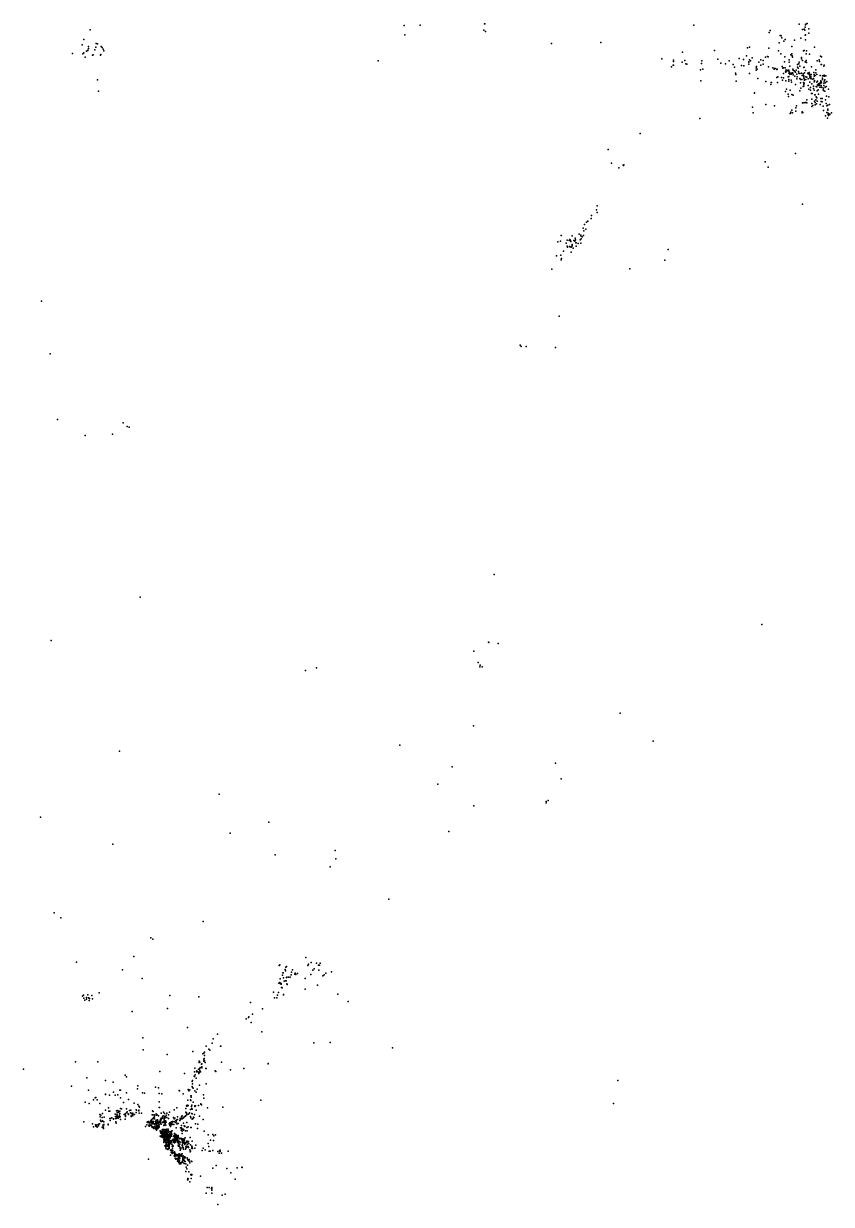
# Model space of a CAD drawing. Header units: metres. Extents: x -539835 to 285658, y -214352 to 691648.
# Drawn here: x 101513 to 256194, y -214352 to 11750 of the extents above; entities that cross this region are included whole.
import ezdxf

# ---------------------------------------------------------------- set-up
doc = ezdxf.new("R2010")
doc.units = ezdxf.units.M
doc.layers.add('PROPERTIES', color=7, linetype='CONTINUOUS')

msp = doc.modelspace()

# ---------------------------------------------------------------- linework, layer by layer
at = {"layer": 'PROPERTIES'}
for p in [(174373.409, 11416.406), (177457.393, 11427.538), (189763.192, 11705.838), (189833.51, 11683.574), (229865.026, 11438.67), (250046.535, 11639.046), (251231.91, 11561.122), (251241.956, 11505.462), (251312.275, 11616.782), (251553.368, 11750.366), (114250.794, 10548.11), (174504.002, 9579.626), (189662.736, 10470.186), (189964.103, 10258.678), (244250.253, 10047.17), (244491.346, 10403.394), (246410.046, 9446.042), (246600.912, 9379.25), (250689.451, 10592.638), (250950.635, 10692.826), (251091.273, 10514.714), (251161.591, 11049.05), (251191.728, 9546.23), (251252.001, 9601.89), (251854.734, 10781.882), (251904.962, 9913.586), (112693.734, 7709.45), (113025.237, 8733.594), (113919.291, 7386.622), (113969.519, 6985.87), (115365.85, 7253.038), (115406.033, 7943.222), (115667.217, 7898.694), (116390.496, 7353.226), (116571.316, 7197.378), (116732.045, 6863.418), (116732.045, 6852.286), (116772.227, 6885.682), (116772.227, 6874.55), (202611.45, 7920.958), (212064.312, 8132.466), (240141.623, 7108.322), (240523.354, 7253.038), (244189.98, 7052.662), (246209.135, 8043.41), (246681.276, 9000.762), (247083.098, 8366.238), (247354.328, 8700.198), (248599.976, 7375.49), (249122.345, 8611.142), (250367.993, 8989.63), (251252.001, 8633.406), (252979.836, 7264.17), (110895.581, 6039.65), (112854.463, 5950.594), (113025.237, 6150.97), (113316.558, 5338.334), (113527.515, 6484.93), (113828.881, 6596.25), (113838.927, 6640.778), (114672.707, 5739.086), (114813.345, 5750.218), (115124.757, 6718.702), (115124.757, 6718.702), (116239.813, 5705.69), (116290.041, 5817.01), (116892.774, 6529.458), (169420.953, 4614.754), (223727.195, 5037.77), (225977.398, 4759.47), (227675.096, 6262.29), (228127.146, 4670.414), (231381.904, 4592.49), (233802.882, 6573.986), (234435.751, 4926.45), (236645.772, 4648.15), (238524.29, 5082.298), (239378.162, 4904.186), (239920.621, 5560.974), (240513.309, 4837.394), (240714.22, 4592.49), (240995.495, 5182.486), (242653.011, 4815.13), (243105.061, 4670.414), (243547.065, 5316.07), (243958.932, 5483.05), (244059.388, 5416.258), (246098.634, 6562.854), (246500.456, 5972.858), (247273.964, 5371.73), (248137.881, 4803.998), (248399.065, 5794.746), (248630.113, 5961.726), (248660.25, 5560.974), (248740.614, 5327.202), (250478.494, 5282.674), (250488.54, 5015.506), (250659.314, 4714.942), (250850.179, 6518.326), (250950.635, 6629.646), (251352.457, 4703.81), (251382.594, 5950.594), (251402.685, 6529.458), (251975.281, 5872.67), (253462.022, 4592.49), (253863.844, 4815.13), (254114.983, 5527.578), (254275.712, 5371.73), (225595.667, 3468.158), (225917.125, 3824.382), (225947.262, 4503.434), (225967.353, 3824.382), (227644.96, 4392.114), (228348.148, 4047.022), (228498.831, 3980.23), (231150.856, 2911.558), (231311.585, 4124.946), (231562.724, 3034.01), (231572.769, 3045.142), (231572.769, 3045.142), (235018.393, 4202.87), (235942.584, 4058.154), (237369.052, 3924.57), (237660.373, 3390.234), (238996.431, 3701.93), (239458.526, 3668.534), (240362.625, 4369.85), (240372.671, 4414.378), (240392.762, 4013.626), (241799.139, 2844.766), (241809.185, 3267.782), (241879.503, 3523.818), (241979.959, 3022.878), (242311.462, 4347.586), (242653.011, 3824.382), (243125.152, 4002.494), (244159.843, 3468.158), (244169.889, 3479.29), (245003.669, 3278.914), (245214.626, 3056.274), (245325.127, 3145.33), (245435.628, 3178.726), (245747.04, 2944.954), (245767.131, 3045.142), (245787.222, 3022.878), (246791.777, 3512.686), (246902.278, 3200.99), (247012.779, 3312.31), (247193.599, 4458.906), (247374.419, 3278.914), (247394.51, 2533.07), (247474.875, 2432.882), (247494.966, 2867.03), (247535.148, 2811.37), (247575.33, 2867.03), (247615.512, 2688.918), (247645.649, 2700.05), (247936.97, 2811.37), (247936.97, 2700.05), (248017.334, 2644.39), (248037.425, 2811.37), (248037.425, 2277.034), (248137.881, 4369.85), (248208.2, 2399.486), (248238.336, 3601.742), (248670.295, 2343.826), (248730.568, 2332.694), (248800.887, 3022.878), (248831.024, 2288.166), (248861.161, 2844.766), (249041.98, 2700.05), (249273.028, 2488.542), (249293.119, 2466.278), (249443.802, 2811.37), (249473.939, 2844.766), (249473.939, 2844.766), (249704.987, 3946.834), (249704.987, 3412.498), (249805.442, 3245.518), (249925.989, 2588.73), (249925.989, 2588.73), (249966.171, 4024.758), (250026.444, 4369.85), (250146.991, 3590.61), (250478.494, 2265.902), (250920.498, 3356.838), (251010.908, 3401.366), (251041.045, 2354.958), (251191.728, 4403.246), (251221.865, 2766.842), (251422.776, 4325.322), (251925.053, 2410.618), (252357.012, 3479.29), (252819.107, 2410.618), (253190.792, 2911.558), (253190.792, 2911.558), (253241.02, 2343.826), (253934.163, 4514.566), (254265.666, 3924.57), (254305.848, 3935.702), (254737.807, 3612.874), (254838.263, 3802.118), (115677.262, 974.59), (231201.084, 818.742), (237811.056, 2243.638), (237891.42, 2032.13), (237991.876, 729.686), (240513.309, 2199.11), (242080.414, 1241.758), (243657.566, 662.894), (244601.847, 117.426), (244672.166, 462.518), (244702.303, 462.518), (244702.303, 451.386), (245757.086, 1431.002), (245887.678, 451.386), (245968.042, 1553.454), (246651.14, 1419.87), (246842.005, 952.326), (247022.825, 2221.374), (247022.825, 1341.946), (247494.966, 807.61), (247896.788, 1542.322), (248017.334, 1052.514), (248047.471, 1642.51), (248057.517, 740.818), (248268.473, 2065.526), (248489.475, 2154.582), (248489.475, 2098.922), (248509.566, 907.798), (248559.794, 2199.11), (248579.885, 529.31), (248700.432, 2243.638), (248871.206, 1931.942), (249192.664, 1675.906), (249303.165, 95.162), (249554.303, 1174.966), (249564.349, 2087.79), (249564.349, 2054.394), (249614.577, 1542.322), (249946.08, 2254.77), (250146.991, 1252.89), (250167.082, 2221.374), (250277.583, 440.254), (250297.674, 1041.382), (250538.767, 1052.514), (250588.995, 1820.622), (250820.043, 2154.582), (250850.179, 495.914), (250870.27, 1798.358), (250890.362, 1709.302), (250890.362, 1642.51), (250900.407, 351.198), (250910.453, 1364.21), (250910.453, 61.766), (250950.635, 362.33), (250980.772, 1197.23), (251041.045, 941.194), (251272.092, 1586.85), (251302.229, 1019.118), (251462.958, 1508.926), (251462.958, 1508.926), (251663.869, 2243.638), (251724.142, 1197.23), (251744.233, 2132.318), (252015.463, 2043.262), (252015.463, 1976.47), (252025.509, 1943.074), (252055.645, 529.31), (252075.736, 1353.078), (252095.828, 1698.17), (252105.873, 1431.002), (252216.374, 1286.286), (252236.465, 1542.322), (252236.465, 1386.474), (252256.556, 1252.89), (252266.602, 1987.602), (252266.602, 1631.378), (252266.602, 1286.286), (252306.784, 1163.834), (252336.921, 2032.13), (252427.331, 206.482), (252658.378, 1141.57), (252758.834, 1252.89), (252879.38, 573.838), (252889.426, 2020.998), (252889.426, 1664.774), (252969.79, 707.422), (252979.836, 852.138), (253090.337, 1798.358), (253381.658, 551.574), (253431.886, 1976.47), (253522.296, 740.818), (253522.296, 6.106), (253582.569, 28.37), (253743.298, 251.01), (253873.89, 262.142), (253873.89, 262.142), (254014.528, 395.726), (254024.573, 273.274), (254034.619, 1820.622), (254125.029, 384.594), (254165.211, 696.29), (254175.256, 774.214), (254185.302, 763.082), (254185.302, 751.95), (254185.302, 729.686), (254195.347, 774.214), (254225.484, 640.63), (254275.712, 384.594), (254466.577, 1330.814), (254476.623, 1776.094), (254516.805, 1019.118), (254597.169, 1776.094), (254607.215, 1776.094), (254647.397, 1776.094), (254767.944, 362.33), (254818.172, 740.818), (254828.217, 1854.018), (254848.308, 1664.774), (254958.809, 1007.986), (254988.946, 384.594), (255059.265, 484.782), (255109.492, 1776.094), (255350.586, 662.894), (115837.991, -1196.15), (241447.545, -1496.714), (241477.681, -1541.242), (247384.465, -1251.81), (247605.467, -817.662), (247936.97, -1752.75), (247977.152, -2231.426), (248288.564, -995.774), (248640.158, -1852.938), (248861.161, -1964.258), (250146.991, -1095.962), (250357.947, -583.89), (250789.906, -316.722), (250890.362, -227.666), (251774.37, -105.214), (251884.871, -773.134), (252186.237, -461.438), (252226.42, -1006.906), (252407.24, -1641.43), (252537.832, -1641.43), (252768.879, -227.666), (252778.925, -650.682), (252919.563, -1018.038), (253040.109, -1886.334), (253040.109, -1886.334), (253090.337, -1864.07), (253261.111, -316.722), (253421.84, -361.25), (253482.113, -1107.094), (253662.933, -116.346), (253693.07, -928.982), (253713.161, -1786.146), (253934.163, -27.29), (254004.482, -428.042), (254225.484, -394.646), (254265.666, -82.95), (254396.258, -483.702), (254617.261, -917.85), (254667.488, -1040.302), (254677.534, -639.55), (254727.762, -127.478), (254928.673, -1185.018), (254988.946, -428.042), (255199.902, -305.59), (255240.085, -2120.106), (255661.998, -817.662), (255722.271, -2253.69), (241116.042, -4224.054), (243647.52, -3723.114), (245294.99, -3968.018), (249393.575, -4368.77), (249544.258, -4001.414), (250649.268, -3400.286), (250890.362, -3433.682), (251151.546, -3366.89), (251372.548, -3333.494), (251473.003, -3433.682), (251483.049, -2843.686), (252447.422, -2687.838), (252467.513, -4112.734), (252477.558, -3545.002), (252668.424, -3912.358), (252949.699, -3099.722), (253100.383, -3333.494), (253110.428, -3778.774), (253200.838, -2843.686), (253251.066, -2298.218), (253351.521, -3589.53), (253411.795, -2442.934), (253502.205, -3088.59), (254064.755, -3756.51), (254185.302, -2587.65), (254255.621, -3144.25), (254416.35, -3233.306), (254446.486, -2565.386), (254627.306, -4079.338), (255059.265, -2854.818), (255209.948, -3545.002), (255330.495, -3968.018), (255330.495, -3968.018), (255531.406, -3867.83), (255802.635, -3745.378), (231030.31, -6417.058), (241236.588, -5359.518), (248308.655, -5459.706), (248348.837, -5370.65), (248439.247, -5214.802), (248599.976, -4791.786), (248770.751, -5314.99), (249373.484, -5014.426), (250578.95, -5214.802), (250588.995, -5148.01), (250599.041, -5148.01), (250599.041, -5159.142), (250599.041, -5192.538), (250619.132, -5159.142), (250619.132, -5214.802), (250619.132, -5314.99), (250629.177, -5203.67), (250659.314, -5192.538), (250659.314, -5270.462), (250699.496, -5248.198), (254707.67, -4869.71), (255089.401, -5893.854), (255320.449, -5270.462), (255430.95, -6383.662), (255531.406, -4658.202), (255531.406, -4825.182), (255561.542, -5426.31), (255571.588, -5660.082), (255611.77, -5493.102), (255672.043, -5860.458), (255872.954, -5648.95), (255883, -5582.158), (256194.412, -5314.99), (219588.429, -9277.982), (219608.52, -9322.51), (213470.689, -12361.546), (249333.301, -13151.918), (214083.467, -14988.698), (216343.716, -15344.922), (216373.853, -15433.978), (216474.308, -15289.262), (243537.019, -14732.662), (244069.433, -15723.41), (215509.935, -15845.862), (211220.486, -23883.166), (211330.987, -24417.502), (211361.123, -23137.322), (211361.123, -23137.322), (250679.405, -22814.494), (208899.964, -26688.43), (209301.786, -26287.678), (209583.061, -26053.906), (210185.794, -25564.098), (210286.25, -25007.498), (204479.922, -28848.038), (206539.26, -28870.302), (207111.856, -29348.978), (207875.318, -28569.738), (207875.318, -28569.738), (208196.775, -28914.83), (208236.957, -28781.246), (208488.096, -29104.074), (208648.825, -27400.878), (208749.281, -28825.774), (208809.554, -27901.818), (209161.148, -27623.518), (203816.916, -30050.294), (204299.102, -29927.842), (205414.158, -30284.066), (205574.887, -30851.798), (205615.069, -29738.598), (205655.251, -31074.438), (205996.8, -29771.994), (206016.891, -30940.854), (206087.21, -29571.618), (206107.301, -29571.618), (206117.347, -29571.618), (206127.392, -29571.618), (206197.711, -30974.25), (206227.848, -29805.39), (206308.212, -29972.37), (206358.44, -31052.174), (206468.941, -30929.722), (206549.305, -30751.61), (206579.442, -30551.234), (206579.442, -30551.234), (206770.307, -31230.286), (206860.717, -29771.994), (206860.717, -29771.994), (207061.628, -29905.578), (207182.175, -29660.674), (207282.63, -30217.274), (207312.767, -30896.326), (207342.904, -30239.538), (207684.452, -30384.254), (208106.365, -29682.938), (208226.912, -30261.802), (208307.276, -29482.562), (224932.661, -31530.85), (203535.64, -32710.842), (204389.512, -32566.126), (204429.694, -33456.686), (204530.15, -33222.914), (204530.15, -33222.914), (204911.881, -31853.678), (206338.349, -32009.526), (224309.837, -33556.874), (202691.814, -35271.202), (217619.501, -35204.41), (104948.615, -41382.67), (204088.145, -44276.99), (106606.131, -51501.658), (196604.211, -49820.726), (196815.167, -50076.762), (197719.267, -50099.026), (203344.775, -50243.742), (108022.554, -64080.818), (120589.536, -64670.814), (121363.044, -65427.79), (121724.683, -65505.714), (113296.467, -67108.722), (118550.29, -66874.95), (191621.618, -93736.466), (123844.294, -98066.814), (242853.922, -103298.854), (106796.997, -106360.154), (106796.997, -106393.55), (187733.991, -108430.706), (190556.79, -106716.378), (190576.881, -106760.906), (192385.08, -106950.15), (188537.635, -110579.182), (155517.913, -112148.794), (157577.25, -111625.59), (188859.092, -111447.478), (188919.365, -111113.518), (189341.278, -111436.346), (215740.983, -120264.022), (187633.535, -122713.062), (173549.674, -126442.282), (222079.725, -125651.91), (119866.257, -127555.482), (183575.133, -130549.99), (203334.729, -129837.542), (204479.922, -132876.578), (180832.698, -133911.854), (138952.801, -135770.898), (201596.849, -137173.53), (201606.895, -137429.566), (201968.534, -137017.682), (187723.945, -138030.694), (104727.613, -140234.83), (148486.028, -141169.918), (141042.275, -143240.47), (141042.275, -143240.47), (182942.263, -142951.038), (118570.381, -145355.55), (161153.466, -146591.202), (149701.539, -147448.366), (161304.149, -148171.946), (160209.184, -149719.294), (171450.154, -155875.29), (107349.502, -158535.838), (108645.378, -159504.322), (135919.045, -160183.374), (125873.495, -163289.202), (126275.317, -163545.238), (122588.601, -166907.102), (155558.095, -167096.346), (111648.997, -167986.906), (120418.762, -169411.802), (150475.047, -168599.166), (150595.593, -168510.11), (151580.057, -169367.274), (151730.74, -168899.73), (151851.287, -168777.278), (152996.48, -169422.934), (155929.78, -168610.298), (156080.463, -168331.998), (156562.65, -168031.434), (156894.153, -169500.858), (157165.383, -169222.558), (157617.433, -168187.282), (157958.981, -168532.374), (158059.437, -169500.858), (158159.892, -168543.506), (158270.393, -168142.754), (124226.025, -171114.998), (150665.912, -171148.394), (151097.871, -170458.21), (151158.144, -170001.798), (151218.417, -170001.798), (151268.645, -170948.018), (151399.237, -171627.07), (151630.285, -169645.574), (151660.422, -171515.75), (151760.877, -171549.146), (151851.287, -170936.886), (151921.606, -170858.962), (152212.927, -170847.83), (152564.521, -170814.434), (152715.204, -170380.286), (152805.614, -169868.214), (153458.575, -170280.098), (153508.803, -170090.854), (153629.349, -170358.022), (153940.761, -170124.25), (155417.457, -171070.47), (156522.468, -170302.362), (158822.898, -170591.794), (159084.083, -170380.286), (159395.495, -170079.722), (160440.232, -169845.95), (115978.629, -173842.338), (149380.082, -173742.15), (150304.272, -173764.414), (150374.591, -172016.69), (150555.411, -171871.974), (150575.502, -171905.37), (150696.049, -172128.01), (150736.231, -172050.086), (150826.641, -172083.482), (150836.686, -172172.538), (150927.096, -172851.59), (150937.142, -172840.458), (150937.142, -172851.59), (150947.187, -172840.458), (150997.415, -172862.722), (151941.697, -172105.746), (151971.834, -172272.726), (155457.639, -173141.022), (157768.116, -172372.914), (161665.789, -174087.242), (112814.281, -174454.598), (112954.918, -174309.882), (113025.237, -174866.482), (113226.148, -175233.838), (113537.56, -174766.294), (113567.697, -175077.99), (113778.654, -174198.562), (113909.246, -174810.822), (114029.792, -174855.35), (114039.838, -174877.614), (114090.066, -175289.498), (114120.202, -174911.01), (114572.252, -174332.146), (114682.753, -175022.33), (129509.984, -174343.278), (135075.219, -174588.182), (144980.131, -175723.646), (149530.765, -174788.558), (149982.815, -174799.69), (150153.589, -174298.75), (151278.691, -174220.826), (151298.782, -174187.43), (151308.827, -174198.562), (161675.835, -174109.506), (163654.808, -175523.27), (122277.189, -177426.842), (129088.071, -176836.846), (144588.355, -178573.438), (144648.628, -178417.59), (145361.862, -177916.65), (147250.425, -176903.638), (132915.426, -180465.878), (144116.214, -178807.21), (145060.495, -179553.054), (124336.526, -182469.638), (137817.654, -182647.75), (138641.389, -181757.19), (147129.879, -181311.91), (124406.845, -184785.094), (133930.026, -185052.262), (136039.592, -185363.958), (136160.138, -185208.11), (136441.414, -184083.778), (136963.782, -184629.246), (137144.602, -184807.358), (137616.743, -183493.782), (139244.122, -184083.778), (139254.168, -184061.514), (157095.064, -183438.122), (160199.139, -183326.802), (172123.206, -184350.946), (111468.177, -187033.758), (115727.49, -187078.286), (115727.49, -187078.286), (129027.798, -185675.654), (135135.492, -186900.174), (135155.583, -187167.342), (135235.948, -187133.946), (135577.496, -187490.17), (135667.906, -187423.378), (135818.59, -185519.806), (136009.455, -186610.742), (136039.592, -186922.438), (136089.819, -186421.498), (136119.956, -185853.766), (136140.047, -186889.042), (136270.639, -187189.606), (139394.805, -187133.946), (148325.299, -187467.906), (148355.436, -187389.982), (101513.037, -188447.522), (120971.267, -189638.646), (127601.33, -188892.802), (132322.738, -189293.554), (134191.211, -189827.89), (134211.302, -189872.418), (134251.484, -188981.858), (134281.621, -188269.41), (134351.939, -189560.722), (134613.124, -188948.462), (134653.306, -188792.614), (134844.171, -188992.99), (134854.217, -188948.462), (135024.991, -188436.39), (135045.082, -188469.786), (135065.173, -189015.254), (135085.265, -189249.026), (135085.265, -189293.554), (135085.265, -189304.686), (135095.31, -189104.31), (135095.31, -189182.234), (135175.674, -189015.254), (135205.811, -189037.518), (135266.084, -188692.426), (135276.13, -188302.806), (135326.358, -188113.562), (135386.631, -188970.726), (135647.815, -188002.242), (135647.815, -188202.618), (135647.815, -188202.618), (136421.323, -188347.334), (136471.55, -188302.806), (138219.476, -188759.218), (138350.068, -188881.67), (141132.685, -188569.974), (143684.255, -188313.938), (110654.488, -191686.934), (113587.788, -190117.322), (117224.277, -190618.262), (118690.927, -190963.354), (121212.36, -189950.342), (123382.199, -191631.274), (126797.686, -191931.838), (127370.282, -192043.158), (133789.389, -191798.254), (133799.434, -190796.374), (133849.662, -191263.918), (133849.662, -191942.97), (133879.799, -190640.526), (133990.3, -192076.554), (134532.759, -190195.246), (135185.72, -191531.086), (136481.596, -191241.654), (215309.024, -190651.658), (113919.291, -192499.57), (114873.618, -194347.482), (115235.258, -193968.994), (115355.805, -193857.674), (115566.761, -194336.35), (117194.14, -193278.81), (117204.186, -193256.546), (117947.557, -193434.658), (118700.973, -192855.794), (119062.613, -193468.054), (119584.981, -193378.998), (119956.667, -192455.042), (120077.213, -193946.73), (120097.304, -192466.174), (121222.406, -192989.378), (121222.406, -193000.51), (121594.091, -194247.294), (123291.789, -192243.534), (124276.253, -193000.51), (124657.984, -193078.434), (127490.829, -193111.83), (127962.97, -193189.754), (131328.229, -192566.362), (131338.274, -192588.626), (131358.366, -192588.626), (132061.554, -193167.49), (132955.608, -194392.01), (133005.836, -192377.118), (133166.565, -192555.23), (133166.565, -192622.022), (133327.293, -192432.778), (133367.475, -192421.646), (133447.84, -194336.35), (133528.204, -194447.67), (133558.341, -193579.374), (133588.478, -193846.542), (133608.569, -193534.846), (133608.569, -193534.846), (134271.575, -192622.022), (134582.987, -192889.19), (134773.852, -192310.326), (135989.364, -193356.734), (136029.546, -194002.39), (146969.15, -194380.878), (113296.467, -194803.894), (114090.066, -195037.666), (116079.084, -195004.27), (117204.186, -196317.846), (117736.6, -195872.566), (117827.01, -196484.826), (118048.012, -196507.09), (119283.615, -196418.034), (119524.708, -196384.638), (119615.118, -196662.938), (119705.528, -196573.882), (119946.621, -196529.354), (120057.122, -196017.282), (120278.124, -196072.942), (120659.855, -194859.554), (121222.406, -196061.81), (121342.952, -196618.41), (121805.048, -196362.374), (122056.187, -196295.582), (122658.92, -194982.006), (123070.787, -196239.922), (123110.969, -196306.714), (123372.154, -195204.646), (123583.11, -196317.846), (123593.156, -195572.002), (123603.201, -196451.43), (123673.52, -195716.718), (123693.611, -195716.718), (126225.09, -196451.43), (126335.591, -196562.75), (127460.692, -194703.706), (127500.874, -195783.51), (127510.92, -195828.038), (128324.61, -196662.938), (129479.848, -196662.938), (130373.902, -196273.318), (130856.088, -195872.566), (130856.088, -195872.566), (132563.832, -196662.938), (132604.014, -195972.754), (132674.333, -195471.814), (132764.743, -195560.87), (132764.743, -195560.87), (132784.834, -195516.342), (132825.016, -195338.23), (132835.061, -195482.946), (132905.38, -195393.89), (132955.608, -195460.682), (132985.745, -195416.154), (133025.927, -195427.286), (133447.84, -196195.394), (133658.796, -195594.266), (133719.07, -195338.23), (133749.206, -195961.622), (133769.297, -196117.47), (133960.163, -194803.894), (134291.666, -195482.946), (134301.712, -195638.794), (134412.213, -195494.078), (134572.941, -196306.714), (134984.809, -195416.154), (135446.904, -195115.59), (135446.904, -195137.854), (135597.588, -195271.438), (136742.78, -195850.302), (139635.899, -195761.246), (214495.335, -195037.666), (113025.237, -198566.51), (113065.42, -198533.114), (114692.799, -198911.602), (115848.037, -198967.262), (115948.492, -198967.262), (116069.039, -198922.734), (116129.312, -197163.878), (116169.494, -197564.63), (116239.813, -198243.682), (116290.041, -197241.802), (116290.041, -197241.802), (116300.087, -198444.058), (116350.314, -198510.85), (116551.225, -197742.742), (116601.453, -198366.134), (116611.499, -196974.634), (116621.544, -198399.53), (116661.726, -198421.794), (116711.954, -198432.926), (116842.546, -198544.246), (116953.047, -197653.686), (118017.876, -197898.59), (118118.331, -198310.474), (118158.513, -197887.458), (118409.652, -197765.006), (118721.064, -197998.778), (118721.064, -197998.778), (118751.201, -198009.91), (119022.431, -197063.69), (119092.749, -197520.102), (119122.886, -197876.326), (119163.068, -198533.114), (119253.478, -197887.458), (119253.478, -198789.15), (119333.843, -197186.142), (119384.07, -197586.894), (119404.161, -197186.142), (119434.298, -197464.442), (119444.344, -196807.654), (119454.389, -197709.346), (119534.754, -197820.666), (119534.754, -197831.798), (119584.981, -197720.478), (119625.163, -197865.194), (119715.573, -197531.234), (119715.573, -197720.478), (119745.71, -197497.838), (119866.257, -196907.842), (119876.302, -197241.802), (119936.576, -196963.502), (119996.849, -197586.894), (120057.122, -198065.57), (120790.447, -197108.218), (120971.267, -198032.174), (121021.495, -196974.634), (121021.495, -197241.802), (121021.495, -197386.518), (121021.495, -197520.102), (121302.77, -196785.39), (121503.681, -197030.294), (121523.772, -197030.294), (121574, -197108.218), (121594.091, -197063.69), (121975.822, -196818.786), (122126.505, -197375.386), (122126.505, -197520.102), (122196.824, -196974.634), (122357.553, -197130.482), (122367.599, -197085.954), (122387.69, -197085.954), (122407.781, -196863.314), (122407.781, -196918.974), (122437.917, -197419.914), (122458.009, -197052.558), (122749.329, -197108.218), (123090.878, -196785.39), (123663.474, -196874.446), (124075.342, -196896.71), (125160.261, -198577.642), (125260.717, -198521.982), (125331.036, -198700.094), (125441.537, -198466.322), (125491.765, -198577.642), (125582.174, -198967.262), (125662.539, -198666.698), (125813.222, -198421.794), (125843.359, -198644.434), (125853.404, -198332.738), (125853.404, -198644.434), (125933.769, -198321.606), (125983.996, -198622.17), (126024.179, -198065.57), (126064.361, -198332.738), (126104.543, -198688.962), (126144.725, -197186.142), (126204.999, -198922.734), (126245.181, -197186.142), (126255.226, -197987.646), (126265.272, -198599.906), (126285.363, -198800.282), (126295.409, -198789.15), (126325.545, -198533.114), (126325.545, -198755.754), (126355.682, -198855.942), (126365.727, -197731.61), (126365.727, -198488.586), (126446.092, -198900.47), (126516.411, -197909.722), (126546.547, -197186.142), (126566.638, -197609.158), (126576.684, -197943.118), (126606.821, -197308.594), (126697.23, -198855.942), (126767.549, -198499.718), (126837.868, -198533.114), (126847.914, -198733.49), (126868.005, -198800.282), (126878.05, -198221.418), (126898.141, -197041.426), (126898.141, -198444.058), (126908.187, -198789.15), (126928.278, -197286.33), (127018.688, -198199.154), (127028.734, -198199.154), (127089.007, -197219.538), (127089.007, -198232.55), (127149.28, -198421.794), (127149.28, -198655.566), (127159.326, -198176.89), (127299.963, -198778.018), (127330.1, -198855.942), (127340.146, -197375.386), (127370.282, -198466.322), (127370.282, -198521.982), (127420.51, -198800.282), (127520.966, -198633.302), (127571.193, -198622.17), (127601.33, -198622.17), (127641.512, -198310.474), (127661.603, -198332.738), (127701.785, -198043.306), (127721.877, -198388.398), (127731.922, -198700.094), (127752.013, -198054.438), (127812.287, -198900.47), (127812.287, -198911.602), (127832.378, -196896.71), (127842.423, -198165.758), (127882.605, -197854.062), (127922.788, -197987.646), (128063.425, -197831.798), (128063.425, -197842.93), (128103.607, -198677.83), (128113.653, -197542.366), (128133.744, -198577.642), (128183.972, -197809.534), (128194.017, -197442.178), (128244.245, -197831.798), (128254.291, -198599.906), (128354.746, -198499.718), (128364.792, -198700.094), (128394.928, -197397.65), (128415.019, -198132.362), (128435.111, -198521.982), (128475.293, -196974.634), (128475.293, -197854.062), (128485.338, -198622.17), (128495.384, -198377.266), (128515.475, -198477.454), (128565.703, -197842.93), (128585.794, -197564.63), (128605.885, -198533.114), (128605.885, -198878.206), (128666.158, -197564.63), (128696.295, -198321.606), (128786.705, -197297.462), (128796.75, -198588.774), (128816.841, -198599.906), (128917.297, -196863.314), (128957.479, -197742.742), (129228.709, -197219.538), (129238.755, -197876.326), (129409.529, -198956.13), (129499.939, -198711.226), (129530.076, -198811.414), (129550.167, -198855.942), (129620.485, -198666.698), (129640.577, -198811.414), (129670.713, -198833.678), (129690.804, -198822.546), (129700.85, -198822.546), (129841.488, -198933.866), (129861.579, -198544.246), (130032.353, -198488.586), (130042.399, -198633.302), (130203.127, -197742.742), (130373.902, -197976.514), (130373.902, -198510.85), (130464.312, -197831.798), (130625.04, -198700.094), (130645.132, -198310.474), (130715.45, -198399.53), (130745.587, -198533.114), (130846.043, -198933.866), (130876.179, -198132.362), (130906.316, -198933.866), (130926.407, -198878.206), (130926.407, -198933.866), (130976.635, -197564.63), (130996.726, -198121.23), (131097.181, -198878.206), (131438.73, -198310.474), (131468.867, -198143.494), (131488.958, -197931.986), (131579.368, -198021.042), (131669.778, -197842.93), (131699.914, -197965.382), (131720.005, -197520.102), (131730.051, -197508.97), (131850.597, -197386.518), (131890.78, -197976.514), (132031.417, -197842.93), (132091.691, -197787.27), (132101.736, -198822.546), (132111.782, -197787.27), (132182.101, -197631.422), (132312.693, -197609.158), (132483.467, -197375.386), (132523.649, -197431.046), (132724.56, -196807.654), (132734.606, -197019.162), (132764.743, -197074.822), (132764.743, -197230.67), (132784.834, -198655.566), (133116.337, -197063.69), (133267.02, -196863.314), (133277.066, -196852.182), (133488.022, -197508.97), (133558.341, -197798.402), (133719.07, -196974.634), (133769.297, -198032.174), (133779.343, -197041.426), (133789.389, -198043.306), (133799.434, -198043.306), (133799.434, -198054.438), (133990.3, -197920.854), (134040.527, -197631.422), (134060.618, -197776.138), (134100.801, -197698.214), (134241.438, -197108.218), (134432.304, -198900.47), (134874.308, -198967.262), (135165.629, -197442.178), (135919.045, -198065.57), (114903.755, -199512.73), (115265.395, -199111.978), (115365.85, -199401.41), (115506.488, -199145.374), (115516.534, -199457.07), (115596.898, -199534.994), (115858.082, -199290.09), (116571.316, -199590.654), (116651.681, -199601.786), (116711.954, -199212.166), (116752.136, -199679.71), (116792.318, -199802.162), (116802.364, -199501.598), (116812.41, -199846.69), (116842.546, -199123.11), (116892.774, -199056.318), (117676.327, -199000.658), (117716.509, -199145.374), (124868.94, -199468.202), (125089.943, -199145.374), (125511.856, -199334.618), (125632.402, -199379.146), (125642.448, -199278.958), (125893.587, -199212.166), (125913.678, -199000.658), (125994.042, -199278.958), (126104.543, -199635.182), (126154.771, -199568.39), (126265.272, -199512.73), (126285.363, -199557.258), (126385.818, -199679.71), (126405.91, -199657.446), (126466.183, -199813.294), (126526.456, -199568.39), (126606.821, -199490.466), (126667.094, -199123.11), (126677.139, -199501.598), (126707.276, -199011.79), (126737.413, -199868.954), (126817.777, -199690.842), (126817.777, -199824.426), (126857.959, -199824.426), (126878.05, -199635.182), (126878.05, -199813.294), (126948.369, -200169.518), (126958.415, -199256.694), (127028.734, -198978.394), (127028.734, -199490.466), (127058.87, -199490.466), (127068.916, -199245.562), (127129.189, -199768.766), (127159.326, -199880.086), (127179.417, -199423.674), (127179.417, -199434.806), (127179.417, -199824.426), (127189.462, -199434.806), (127189.462, -199824.426), (127199.508, -199835.558), (127259.781, -199679.71), (127299.963, -199746.502), (127370.282, -199690.842), (127410.465, -199011.79), (127420.51, -198978.394), (127420.51, -199267.826), (127470.738, -199512.73), (127470.738, -199557.258), (127490.829, -199145.374), (127641.512, -200236.31), (127721.877, -200403.29), (127741.968, -200369.894), (127741.968, -200492.346), (127752.013, -200392.158), (127752.013, -200392.158), (127752.013, -200403.29), (127802.241, -200525.742), (127812.287, -200692.722), (127822.332, -200581.402), (127822.332, -200637.062), (127832.378, -200614.798), (127842.423, -200514.61), (127862.514, -199000.658), (127882.605, -200659.326), (127882.605, -201193.662), (127922.788, -200781.778), (127962.97, -200470.082), (127973.015, -200458.95), (127983.061, -200414.422), (127993.106, -200470.082), (128003.152, -200425.554), (128003.152, -200559.138), (128013.198, -200581.402), (128023.243, -200124.99), (128023.243, -200759.514), (128023.243, -201171.398), (128053.38, -200214.046), (128053.38, -200681.59), (128063.425, -200982.154), (128063.425, -201004.418), (128073.471, -200826.306), (128073.471, -200848.57), (128083.516, -200971.022), (128093.562, -200069.33), (128093.562, -200080.462), (128103.607, -200013.67), (128123.699, -200102.726), (128133.744, -200837.438), (128153.835, -200369.894), (128153.835, -200959.89), (128163.881, -200926.494), (128183.972, -200069.33), (128194.017, -200158.386), (128194.017, -200703.854), (128204.063, -200625.93), (128214.108, -200336.498), (128214.108, -200492.346), (128214.108, -200815.174), (128254.291, -200792.91), (128264.336, -200481.214), (128294.473, -200013.67), (128334.655, -200982.154), (128334.655, -201182.53), (128394.928, -199212.166), (128394.928, -199234.43), (128425.065, -200659.326), (128445.156, -200002.538), (128465.247, -200369.894), (128475.293, -201048.946), (128525.521, -199089.714), (128535.566, -200336.498), (128555.657, -200559.138), (128565.703, -200559.138), (128565.703, -200603.666), (128575.748, -200614.798), (128575.748, -200614.798), (128575.748, -200804.042), (128595.839, -200570.27), (128605.885, -200258.574), (128625.976, -201082.342), (128656.113, -200559.138), (128666.158, -200570.27), (128676.204, -200625.93), (128716.386, -200781.778), (128726.432, -199189.902), (128726.432, -200035.934), (128726.432, -200069.33), (128746.523, -200781.778), (128766.614, -200692.722), (128786.705, -200303.102), (128796.75, -200180.65), (128796.75, -200336.498), (128796.75, -200336.498), (128846.978, -201015.55), (128857.024, -200247.442), (128867.069, -200069.33), (128867.069, -200091.594), (128867.069, -200236.31), (128867.069, -200748.382), (128877.115, -200091.594), (128887.16, -200180.65), (128917.297, -200470.082), (128937.388, -199958.01), (128937.388, -200191.782), (128937.388, -200881.966), (128967.525, -200347.63), (128967.525, -201182.53), (128977.57, -201015.55), (129017.752, -200548.006), (129067.98, -200614.798), (129098.117, -200893.098), (129148.345, -201138.002), (129178.481, -200191.782), (129188.527, -199969.142), (129218.663, -201149.134), (129228.709, -201193.662), (129238.755, -201082.342), (129238.755, -201215.926), (129268.891, -200536.874), (129278.937, -201160.266), (129278.937, -201215.926), (129299.028, -201048.946), (129329.165, -200993.286), (129439.666, -200826.306), (129489.893, -199201.034), (129489.893, -201204.794), (129509.984, -199078.582), (129509.984, -200403.29), (129540.121, -200748.382), (129540.121, -200881.966), (129580.303, -201026.682), (129590.349, -199078.582), (129630.531, -199267.826), (129630.531, -199412.542), (129730.987, -199212.166), (129730.987, -200503.478), (129761.123, -200670.458), (129761.123, -201026.682), (129851.533, -200726.118), (129861.579, -200314.234), (129881.67, -199000.658), (129911.806, -200926.494), (129921.852, -199056.318), (129941.943, -199034.054), (129972.08, -199045.186), (129982.125, -200258.574), (130002.216, -199011.79), (130273.446, -199078.582), (130323.674, -201171.398), (130404.038, -200781.778), (130504.494, -201171.398), (130554.722, -200893.098), (130645.132, -200993.286), (130675.268, -201048.946), (130715.45, -199690.842), (130755.633, -201048.946), (130805.86, -201204.794), (130886.225, -201204.794), (131087.136, -201171.398), (131127.318, -201182.53), (131559.277, -199679.71), (131659.732, -199701.974), (131659.732, -200113.858), (131720.005, -199668.578), (131750.142, -199256.694), (131750.142, -199791.03), (131890.78, -200336.498), (131900.825, -200781.778), (131941.007, -199935.746), (132081.645, -199958.01), (132111.782, -200136.122), (132182.101, -200091.594), (132192.146, -200047.066), (132272.511, -199323.486), (132362.921, -199457.07), (132372.966, -199379.146), (132483.467, -200280.838), (132744.651, -199635.182), (132855.152, -200280.838), (133015.881, -199523.862), (133558.341, -199646.314), (133588.478, -199657.446), (134793.944, -199813.294), (136069.728, -200325.366), (136823.145, -201015.55), (137757.381, -200971.022), (138239.567, -201048.946), (127641.512, -201316.114), (127822.332, -201282.718), (127872.56, -201416.302), (127902.696, -201271.586), (127922.788, -201316.114), (127942.879, -201349.51), (128103.607, -201382.906), (128103.607, -201527.622), (128244.245, -201538.754), (128254.291, -201527.622), (128264.336, -201249.322), (128284.427, -201494.226), (128294.473, -201561.018), (128334.655, -202473.842), (128344.701, -201327.246), (128344.701, -201371.774), (128364.792, -201371.774), (128374.837, -201360.642), (128374.837, -201939.506), (128394.928, -202240.07), (128404.974, -201661.206), (128425.065, -202106.486), (128425.065, -202240.07), (128435.111, -201972.902), (128435.111, -201984.034), (128435.111, -202195.542), (128465.247, -202240.07), (128465.247, -202262.334), (128475.293, -201338.378), (128505.429, -201338.378), (128515.475, -201427.434), (128525.521, -201961.77), (128535.566, -201561.018), (128545.612, -201839.318), (128545.612, -201995.166), (128555.657, -201338.378), (128565.703, -201861.582), (128565.703, -202050.826), (128585.794, -203108.366), (128605.885, -201805.922), (128636.022, -203141.762), (128646.067, -201271.586), (128656.113, -202251.202), (128666.158, -202073.09), (128686.249, -201694.602), (128696.295, -203086.102), (128706.34, -202095.354), (128726.432, -202518.37), (128726.432, -203253.082), (128736.477, -202574.03), (128736.477, -203230.818), (128736.477, -203253.082), (128736.477, -203264.214), (128746.523, -201861.582), (128746.523, -202952.518), (128746.523, -203264.214), (128756.568, -203052.706), (128756.568, -203052.706), (128766.614, -203241.95), (128786.705, -201471.962), (128786.705, -202529.502), (128796.75, -201327.246), (128796.75, -202907.99), (128796.75, -202952.518), (128796.75, -203019.31), (128806.796, -202473.842), (128806.796, -202518.37), (128816.841, -202518.37), (128836.933, -201438.566), (128836.933, -201917.242), (128836.933, -202952.518), (128857.024, -201360.642), (128857.024, -202061.958), (128867.069, -202562.898), (128877.115, -202017.43), (128877.115, -202607.426), (128887.16, -202418.182), (128897.206, -202574.03), (128897.206, -202585.162), (128937.388, -201327.246), (128937.388, -203152.894), (128947.434, -201761.394), (128947.434, -202551.766), (128957.479, -201727.998), (128957.479, -202496.106), (128987.616, -201594.414), (128987.616, -201739.13), (128987.616, -202919.122), (129007.707, -203275.346), (129017.752, -201839.318), (129057.935, -202351.39), (129088.071, -203063.838), (129088.071, -203130.63), (129108.162, -202061.958), (129108.162, -202484.974), (129108.162, -203074.97), (129138.299, -202340.258), (129138.299, -202496.106), (129158.39, -201549.886), (129158.39, -201805.922), (129158.39, -202540.634), (129178.481, -201527.622), (129178.481, -201739.13), (129188.527, -201972.902), (129218.663, -202295.73), (129228.709, -202618.558), (129238.755, -202507.238), (129248.8, -202618.558), (129278.937, -201282.718), (129288.982, -201483.094), (129288.982, -202329.126), (129299.028, -201594.414), (129299.028, -201661.206), (129309.073, -201494.226), (129309.073, -202028.562), (129309.073, -203353.27), (129319.119, -201727.998), (129329.165, -201950.638), (129339.21, -201872.714), (129349.256, -202050.826), (129349.256, -202852.33), (129359.301, -201961.77), (129359.301, -202685.35), (129359.301, -203353.27), (129369.347, -202763.274), (129379.392, -202395.918), (129379.392, -202752.142), (129379.392, -203386.666), (129389.438, -202707.614), (129389.438, -202752.142), (129389.438, -203164.026), (129389.438, -203386.666), (129399.483, -202284.598), (129409.529, -203386.666), (129419.574, -202484.974), (129429.62, -202551.766), (129439.666, -202473.842), (129439.666, -202574.03), (129449.711, -202896.858), (129449.711, -202896.858), (129459.757, -202496.106), (129459.757, -202596.294), (129469.802, -201627.81), (129469.802, -202796.67), (129499.939, -201238.19), (129550.167, -201594.414), (129560.212, -201460.83), (129650.622, -202151.014), (129660.668, -202663.086), (129660.668, -202674.218), (129670.713, -202173.278), (129680.759, -202139.882), (129710.895, -202217.806), (129791.26, -202418.182), (129791.26, -202429.314), (129801.305, -202151.014), (129831.442, -202240.07), (129851.533, -201316.114), (129901.761, -202807.802), (129962.034, -203186.29), (130052.444, -202028.562), (130062.49, -203086.102), (130092.626, -202084.222), (130132.808, -201861.582), (130132.808, -202407.05), (130152.9, -203175.158), (130193.082, -201316.114), (130223.218, -201839.318), (130263.401, -202284.598), (130273.446, -202128.75), (130323.674, -201939.506), (130333.719, -201416.302), (130343.765, -202262.334), (130353.811, -201416.302), (130393.993, -202117.618), (130404.038, -201460.83), (130404.038, -201483.094), (130404.038, -201939.506), (130424.129, -202429.314), (130434.175, -202574.03), (130464.312, -202251.202), (130474.357, -201984.034), (130494.448, -201583.282), (130504.494, -201861.582), (130544.676, -201249.322), (130544.676, -202139.882), (130564.767, -201850.45), (130564.767, -202228.938), (130564.767, -202451.578), (130594.904, -201271.586), (130604.949, -201961.77), (130665.223, -201516.49), (130665.223, -202128.75), (130675.268, -201861.582), (130695.359, -201416.302), (130715.45, -201238.19), (130755.633, -201438.566), (130765.678, -201516.49), (130876.179, -201516.49), (130876.179, -202117.618), (130886.225, -202240.07), (130906.316, -201794.79), (130916.361, -201861.582), (130956.544, -201460.83), (130976.635, -202195.542), (130986.68, -201449.698), (130986.68, -201516.49), (131006.771, -201449.698), (131006.771, -202017.43), (131006.771, -202217.806), (131006.771, -202529.502), (131026.862, -201861.582), (131026.862, -201984.034), (131026.862, -202084.222), (131067.045, -201794.79), (131087.136, -201561.018), (131087.136, -202273.466), (131097.181, -201327.246), (131097.181, -202395.918), (131137.363, -201616.678), (131137.363, -203008.178), (131157.455, -202317.994), (131167.5, -202340.258), (131167.5, -202651.954), (131167.5, -203219.686), (131177.546, -203164.026), (131197.637, -203119.498), (131227.773, -202251.202), (131267.956, -203030.442), (131338.274, -202340.258), (131358.366, -203264.214), (131368.411, -202852.33), (131398.548, -201672.338), (131408.593, -202841.198), (131418.639, -201805.922), (131509.049, -202407.05), (131509.049, -202462.71), (131699.914, -201750.262), (131720.005, -201739.13), (131730.051, -201817.054), (131780.279, -201861.582), (131820.461, -201928.374), (131850.597, -202429.314), (131850.597, -203063.838), (131860.643, -203442.326), (131870.689, -202117.618), (131910.871, -203097.234), (131920.916, -202273.466), (131920.916, -203086.102), (131961.099, -202807.802), (131981.19, -201783.658), (131991.235, -201972.902), (132021.372, -203408.93), (132051.508, -202629.69), (132141.918, -202351.39), (132141.918, -202351.39), (132162.01, -202006.298), (132202.192, -201961.77), (132202.192, -202473.842), (132222.283, -202340.258), (132232.328, -202440.446), (132282.556, -201872.714), (132342.829, -202073.09), (132383.012, -202863.462), (132403.103, -202718.746), (132403.103, -202718.746), (132423.194, -201594.414), (132453.33, -202629.69), (132503.558, -202596.294), (132523.649, -202651.954), (132553.786, -203308.742), (132614.059, -202407.05), (132614.059, -203431.194), (132684.378, -202407.05), (132714.515, -203219.686), (132744.651, -202273.466), (132754.697, -203197.422), (132754.697, -203353.27), (132804.925, -202796.67), (132814.97, -202340.258), (132814.97, -202407.05), (132814.97, -203342.138), (132835.061, -202251.202), (132875.244, -202340.258), (132875.244, -203319.874), (132915.426, -202852.33), (133025.927, -203275.346), (133035.972, -202373.654), (133086.2, -203431.194), (133116.337, -202329.126), (133166.565, -202685.35), (133166.565, -202685.35), (133387.567, -201538.754), (133477.977, -202919.122), (133698.979, -203208.554), (133719.07, -203420.062), (133759.252, -202251.202), (133779.343, -203420.062), (134472.486, -203030.442), (136833.19, -202685.35), (137003.964, -203241.95), (137325.422, -202050.826), (137887.973, -202095.354), (137938.201, -201238.19), (125441.537, -205668.726), (128746.523, -203553.646), (128816.841, -203687.23), (129128.254, -203698.362), (129158.39, -203843.078), (129248.8, -203720.626), (129288.982, -203664.966), (129288.982, -203698.362), (129359.301, -203653.834), (129369.347, -203564.778), (129610.44, -204911.75), (129620.485, -203943.266), (129640.577, -203965.53), (129781.214, -204377.414), (129821.396, -204433.074), (129851.533, -204032.322), (129921.852, -203898.738), (129972.08, -204611.186), (129982.125, -204388.546), (130022.307, -203575.91), (130022.307, -204321.754), (130112.717, -204010.058), (130293.537, -204455.338), (130333.719, -204488.734), (130363.856, -205078.73), (130404.038, -205123.258), (130414.084, -204677.978), (130424.129, -204288.358), (130444.221, -204844.958), (130484.403, -204499.866), (130504.494, -204900.618), (130514.539, -205479.482), (130524.585, -204689.11), (130524.585, -204700.242), (130544.676, -204922.882), (130635.086, -205100.994), (130645.132, -205112.126), (130675.268, -205668.726), (130695.359, -205646.462), (130735.541, -204800.43), (130785.769, -204867.222), (130846.043, -205535.142), (130856.088, -204978.542), (130876.179, -204789.298), (130956.544, -205724.386), (130966.589, -204844.958), (130966.589, -205690.99), (130986.68, -205724.386), (131077.09, -204934.014), (131097.181, -205145.522), (131137.363, -205735.518), (131147.409, -205045.334), (131167.5, -205301.37), (131197.637, -205412.69), (131217.728, -205190.05), (131217.728, -205423.822), (131227.773, -204711.374), (131237.819, -204822.694), (131237.819, -204900.618), (131278.001, -205345.898), (131298.092, -204700.242), (131378.457, -205301.37), (131408.593, -205535.142), (131468.867, -204922.882), (131488.958, -203598.174), (131509.049, -203542.514), (131509.049, -205123.258), (131519.094, -203987.794), (131609.504, -205000.806), (131639.641, -203742.89), (131689.869, -204755.902), (131709.96, -204934.014), (131830.506, -205100.994), (131850.597, -204655.714), (131920.916, -205256.842), (132001.281, -205568.538), (132011.326, -205735.518), (132031.417, -205746.65), (132061.554, -203497.986), (132091.691, -205078.73), (132091.691, -205724.386), (132101.736, -203754.022), (132272.511, -205345.898), (132292.602, -205457.218), (132322.738, -205223.446), (132413.148, -205479.482), (132423.194, -205312.502), (132483.467, -203765.154), (132563.832, -203631.57), (132825.016, -205434.954), (132885.289, -205668.726), (133317.248, -203909.87), (133437.794, -204310.622), (133467.931, -204154.774), (133719.07, -203631.57), (133849.662, -203631.57), (134311.757, -203598.174), (135698.043, -204054.586), (135898.954, -203564.778), (136300.776, -203932.134), (137054.192, -204165.906), (137224.967, -204143.642), (137717.199, -204032.322), (138721.753, -204199.302), (138721.753, -204199.302), (138952.801, -204555.526), (139013.074, -204065.718), (139123.575, -203965.53), (139143.667, -204199.302), (139384.76, -204555.526), (140670.59, -204165.906), (131006.771, -206047.214), (131036.908, -205791.178), (131067.045, -205768.914), (131137.363, -205791.178), (131147.409, -205824.574), (131147.409, -206203.062), (131187.591, -205791.178), (131207.682, -205757.782), (131237.819, -206303.25), (131368.411, -206614.946), (131378.457, -206013.818), (131408.593, -206336.646), (131579.368, -206614.946), (131589.413, -206581.55), (131639.641, -206414.57), (131800.37, -206258.722), (131870.689, -206258.722), (131870.689, -206258.722), (131941.007, -206069.478), (131991.235, -206347.778), (132051.508, -205969.29), (132182.101, -205880.234), (132282.556, -205880.234), (132282.556, -206492.494), (132403.103, -206114.006), (132423.194, -206169.666), (132583.923, -206614.946), (132644.196, -207216.074), (132754.697, -207516.638), (132885.289, -206848.718), (133046.018, -205969.29), (133226.838, -205757.782), (133226.838, -206091.742), (133337.339, -206414.57), (133618.614, -206058.346), (133709.024, -206169.666), (137767.426, -207394.186), (138410.341, -206893.246), (140419.451, -207449.846), (142408.47, -207338.526), (143322.615, -207249.47), (143382.889, -207282.866), (132604.014, -208073.238), (132885.289, -209642.85), (132885.289, -209653.982), (132935.517, -209631.718), (132955.608, -209409.078), (132995.79, -209475.87), (133166.565, -208106.634), (133367.475, -210021.338), (133508.113, -208652.102), (133578.432, -208785.686), (133618.614, -209397.946), (133698.979, -208640.97), (133719.07, -208618.706), (133749.206, -208685.498), (135366.54, -208919.27), (141192.959, -208329.274), (142006.648, -209531.53), (136471.55, -212180.946), (136682.507, -211134.538), (137024.056, -211090.01), (137466.06, -211312.65), (137576.561, -211090.01), (137576.561, -211368.31), (137576.561, -211635.478), (137576.561, -212180.946), (140077.903, -212403.586), (138681.571, -214351.686), (139545.489, -212592.83)]:
    msp.add_point(p, dxfattribs=at)

doc.saveas('drawing.dxf')
